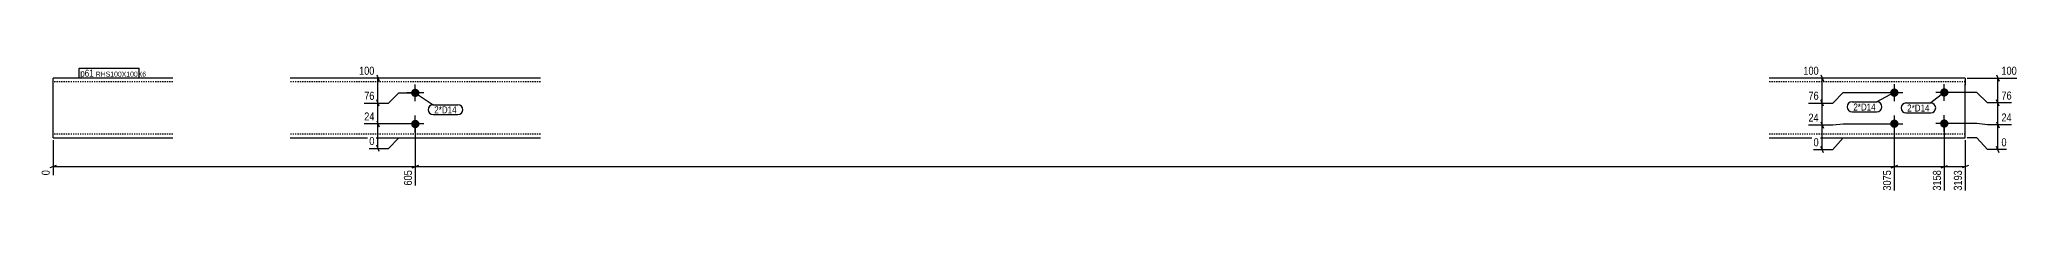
# Model space of a CAD drawing. Header units: millimetres. Extents: x 10 to 12613, y -2 to 221.
# Drawn here: x 9308 to 12613, y 8 to 221 of the extents above; entities that cross this region are included whole.
import ezdxf

# ---------------------------------------------------------------- set-up
doc = ezdxf.new("R2010")
doc.units = ezdxf.units.MM
doc.linetypes.add('DXK_LINE_DOT2', pattern=[3.9198, 1.9599, -1.9599])
for name, color, linetype in [('MÅLSÆTNING', 7, 'Continuous'), ('STÅL', 7, 'Continuous'), ('TEKST', 7, 'Continuous')]:
    doc.layers.add(name, color=color, linetype=linetype)
doc.styles.add('Arial Narrow', font='ARIALN.TTF', dxfattribs={"height": 0.2})

msp = doc.modelspace()

# ---------------------------------------------------------------- hatches: boundary and pattern name
at = {"layer": 'STÅL', "linetype": 'Continuous'}
for points in [[(9935.7, 166.9, -1), (9935.7, 180.9, -1)], [(12405.7, 181.3, -1), (12405.7, 167.3, -1)], [(12489.1, 167.6, -1), (12489.1, 181.6, -1)], [(9935.7, 114.9, -1), (9935.7, 128.9, -1)], [(12405.7, 129.3, -1), (12405.7, 115.3, -1)], [(12489.1, 115.6, -1), (12489.1, 129.6, -1)]]:
    msp.add_hatch(color=3, dxfattribs=at).paths.add_polyline_path(points)

# ---------------------------------------------------------------- linework, layer by layer
at = {"layer": 'MÅLSÆTNING', "color": 7, "linetype": 'Continuous'}
for p, q in [((9932.2, 198.6), (9841.8, 198.6)), ((12402.2, 198.6), (12253.8, 198.6)), ((12283.2, 203.8), (12287.4, 193.3)), ((12285.3, 156.8), (12285.3, 198.6)), ((12527.6, 198.6), (12610.2, 198.6)), ((12576.5, 203.8), (12580.7, 193.3)), ((12578.6, 157.1), (12578.6, 198.6)), ((9890.9, 156.7), (9908.4, 174.2)), ((9890.9, 156.7), (9908.4, 174.2)), ((9908.4, 174.2), (9932.2, 174.2)), ((9908.4, 174.2), (9932.2, 174.2)), ((12302.8, 156.8), (12320.3, 174.3)), ((12302.8, 156.8), (12320.3, 174.3)), ((12320.3, 174.3), (12402.2, 174.3)), ((12320.3, 174.3), (12402.2, 174.3)), ((12543.6, 174.6), (12492.6, 174.6)), ((12543.6, 174.6), (12492.6, 174.6)), ((12561.1, 157.1), (12543.6, 174.6)), ((12561.1, 157.1), (12543.6, 174.6)), ((12262.3, 156.8), (12302.8, 156.8)), ((12262.3, 156.8), (12302.8, 156.8)), ((12287.4, 151.6), (12283.2, 162.1)), ((12287.4, 151.6), (12283.2, 162.1)), ((12285.3, 120.2), (12285.3, 156.8)), ((12601.6, 157.1), (12561.1, 157.1)), ((12601.6, 157.1), (12561.1, 157.1)), ((12580.7, 151.8), (12576.5, 162.3)), ((12580.7, 151.8), (12576.5, 162.3)), ((12578.6, 120.5), (12578.6, 157.1)), ((9932.2, 122.2), (9850.4, 122.2)), ((9871.3, 127.4), (9875.5, 116.9)), ((9873.4, 81.1), (9873.4, 122.2)), ((9935.7, 118.4), (9935.7, 19)), ((9935.7, 118.4), (9935.7, 19)), ((12262.3, 120.2), (12302.8, 120.2)), ((12262.3, 120.2), (12302.8, 120.2)), ((12283.2, 125.5), (12287.4, 115)), ((12283.2, 125.5), (12287.4, 115)), ((12285.3, 79), (12285.3, 120.2)), ((12302.8, 120.2), (12320.3, 122.3)), ((12302.8, 120.2), (12320.3, 122.3)), ((12320.3, 122.3), (12402.2, 122.3)), ((12320.3, 122.3), (12402.2, 122.3)), ((12405.7, 118.8), (12405.7, 10.5)), ((12405.7, 118.8), (12405.7, 10.5)), ((12489.1, 119.1), (12489.1, 10.5)), ((12543.6, 122.6), (12492.6, 122.6)), ((12543.6, 122.6), (12492.6, 122.6)), ((12561.1, 120.5), (12543.6, 122.6)), ((12561.1, 120.5), (12543.6, 122.6)), ((12601.6, 120.5), (12561.1, 120.5)), ((12601.6, 120.5), (12561.1, 120.5)), ((12576.5, 125.7), (12580.7, 115.2)), ((12576.5, 125.7), (12580.7, 115.2)), ((12578.6, 79), (12578.6, 120.5)), ((9330.7, 95.1), (9330.7, 36.1)), ((9858.9, 81.1), (9890.9, 81.1)), ((9875.5, 75.8), (9871.3, 86.3)), ((9890.9, 81.1), (9908.4, 98.6)), ((9908.4, 98.6), (9932.2, 98.6)), ((12270.8, 79), (12302.8, 79)), ((12287.4, 73.7), (12283.2, 84.2)), ((12302.8, 79), (12320.3, 98.6)), ((12320.3, 98.6), (12402.2, 98.6)), ((12524.1, 95.1), (12524.1, 10.5)), ((12543.6, 98.6), (12527.6, 98.6)), ((12561.1, 79), (12543.6, 98.6)), ((12593.1, 79), (12561.1, 79)), ((12580.7, 73.7), (12576.5, 84.2)), ((9335.9, 52.7), (9325.4, 48.5)), ((9330.7, 50.6), (9935.7, 50.6)), ((9940.9, 52.7), (9930.4, 48.5)), ((9930.4, 48.5), (9940.9, 52.7)), ((9935.7, 50.6), (12405.7, 50.6)), ((12410.9, 52.7), (12400.4, 48.5)), ((12400.4, 48.5), (12410.9, 52.7)), ((12483.9, 48.5), (12494.4, 52.7)), ((12489.1, 50.6), (12524.1, 50.6)), ((12529.4, 52.7), (12518.9, 48.5))]:
    msp.add_line(p, q, dxfattribs=at)
at = {"layer": 'STÅL', "color": 2, "linetype": 'Continuous'}
for p, q in [((9530.7, 198.6), (9330.7, 198.6)), ((9330.7, 186.6), (9330.7, 198.6)), ((10144.7, 198.6), (9726.7, 198.6)), ((12524.1, 198.6), (12196.7, 198.6)), ((12524.1, 198.6), (12524.1, 197.7)), ((9330.7, 99.5), (9330.7, 186.6)), ((12524.1, 197.7), (12524.1, 186.6)), ((12524.1, 98.6), (12524.1, 186.6)), ((9330.7, 98.6), (9330.7, 99.5)), ((9330.7, 98.6), (9530.7, 98.6)), ((9726.7, 98.6), (10144.7, 98.6)), ((12196.7, 98.6), (12524.1, 98.6))]:
    msp.add_line(p, q, dxfattribs=at)
at = {"layer": 'STÅL', "color": 7, "linetype": 'DXK_LINE_DOT2'}
for p, q in [((9530.7, 192.6), (9330.7, 192.6)), ((10144.7, 192.6), (9726.7, 192.6)), ((12524.1, 192.6), (12196.7, 192.6)), ((12524.1, 186.6), (12524.1, 195.1)), ((9330.7, 104.6), (9330.7, 105)), ((9530.7, 104.6), (9330.7, 104.6)), ((10144.7, 104.6), (9726.7, 104.6)), ((12524.1, 104.6), (12196.7, 104.6)), ((12524.1, 104.6), (12524.1, 105))]:
    msp.add_line(p, q, dxfattribs=at)
at = {"layer": 'STÅL', "color": 3, "linetype": 'Continuous'}
for p, q in [((9949.7, 173.9), (9921.7, 173.9)), ((9935.7, 159.9), (9935.7, 187.9)), ((12391.7, 174.3), (12419.7, 174.3)), ((12405.7, 188.3), (12405.7, 160.3)), ((12503.1, 174.6), (12475.1, 174.6)), ((12489.1, 160.6), (12489.1, 188.6)), ((9935.7, 107.9), (9935.7, 135.9)), ((12405.7, 136.3), (12405.7, 108.3)), ((12489.1, 108.6), (12489.1, 136.6)), ((9949.7, 121.9), (9921.7, 121.9)), ((12391.7, 122.3), (12419.7, 122.3)), ((12503.1, 122.6), (12475.1, 122.6))]:
    msp.add_line(p, q, dxfattribs=at)

# ---------------------------------------------------------------- wipeouts: each hides what was drawn before it
at = {"color": 0}
for points in [[(10004.7, 139.7), (10004.7, 152), (9967.4, 152), (9967.4, 139.7)], [(12374.6, 144.4), (12374.6, 156.7), (12337.3, 156.7), (12337.3, 144.4)]]:
    msp.add_wipeout(points, dxfattribs=at).dxf.layer = 'TEKST'

# ---------------------------------------------------------------- next in the draw order: wipeouts: each hides what was drawn before it
at = {"color": 0, "linetype": 'Continuous'}
for points in [[(12282.2, 201.4), (12282.2, 221), (12251, 221), (12251, 201.4)], [(12613, 201.4), (12613, 221), (12581.8, 221), (12581.8, 201.4)], [(12282.2, 159.6), (12282.2, 179.2), (12259.5, 179.2), (12259.5, 159.6)], [(12604.4, 159.9), (12604.4, 179.5), (12581.8, 179.5), (12581.8, 159.9)], [(9870.2, 125), (9870.2, 144.6), (9847.6, 144.6), (9847.6, 125)], [(12282.2, 123), (12282.2, 142.6), (12259.5, 142.6), (12259.5, 123)], [(12604.4, 123.3), (12604.4, 142.9), (12581.8, 142.9), (12581.8, 123.3)], [(9870.2, 83.9), (9870.2, 103.5), (9856.1, 103.5), (9856.1, 83.9)], [(12282.2, 81.8), (12282.2, 101.4), (12268, 101.4), (12268, 81.8)], [(12595.9, 81.8), (12595.9, 101.4), (12581.8, 101.4), (12581.8, 81.8)], [(9327.9, 47.4), (9308.3, 47.4), (9308.3, 33.3), (9327.9, 33.3)], [(9932.9, 47.4), (9913.3, 47.4), (9913.3, 16.2), (9932.9, 16.2)], [(12521.3, 47.4), (12501.7, 47.4), (12501.7, 7.7), (12521.3, 7.7)]]:
    msp.add_wipeout(points, dxfattribs=at).dxf.layer = 'MÅLSÆTNING'
at = {"color": 0}
for points in [[(9398.6, 201), (9398.6, 213.3), (9376.2, 213.3), (9376.2, 201)], [(10004.7, 139.7), (10004.7, 152), (9967.4, 152), (9967.4, 139.7)], [(12374.6, 144.4), (12374.6, 156.7), (12337.3, 156.7), (12337.3, 144.4)], [(12464.5, 142.7), (12464.5, 155), (12427.2, 155), (12427.2, 142.7)]]:
    msp.add_wipeout(points, dxfattribs=at).dxf.layer = 'TEKST'

# ---------------------------------------------------------------- next in the draw order: linework, layer by layer
at = {"layer": 'MÅLSÆTNING', "color": 7, "linetype": 'Continuous'}
for p, q in [((9850.4, 156.7), (9890.9, 156.7)), ((9875.5, 151.5), (9871.3, 162)), ((9873.4, 122.2), (9873.4, 156.7)), ((9932.2, 122.2), (9850.4, 122.2)), ((9871.3, 127.4), (9875.5, 116.9)), ((12489.1, 119.1), (12489.1, 10.5)), ((12405.7, 50.6), (12489.1, 50.6)), ((12483.9, 48.5), (12494.4, 52.7))]:
    msp.add_line(p, q, dxfattribs=at)
at = {"layer": 'TEKST', "color": 7, "linetype": 'Continuous'}
for p, q in [((9935.7, 173.9), (9965.3, 154.1)), ((12405.7, 174.3), (12376.7, 158.8)), ((9965.3, 154.1), (10006.8, 154.1)), ((9965.3, 137.6), (10006.8, 137.6)), ((12335.2, 158.8), (12376.7, 158.8)), ((12335.2, 142.3), (12376.7, 142.3))]:
    msp.add_line(p, q, dxfattribs=at)
for centre, radius, start, end in [((9965.3, 145.8), 8.22, 90, 270), ((10006.8, 145.8), 8.23, 270, 90), ((12335.2, 150.6), 8.22, 90, 270), ((12376.7, 150.6), 8.23, 270, 90)]:
    msp.add_arc(centre, radius, start, end, dxfattribs=at)

# ---------------------------------------------------------------- next in the draw order: texts
at = {"layer": 'MÅLSÆTNING', "color": 3, "linetype": 'Continuous', "style": 'Arial Narrow'}
for s, height, p in [('100', 13.36, (12253.8, 204.2)), ('100', 13.36, (12584.6, 204.2)), ('76', 13.36, (12262.3, 162.4)), ('76', 13.36, (12584.6, 162.7)), ('24', 13.36, (9850.4, 127.8)), ('24', 13.36, (12262.3, 125.8)), ('24', 13.36, (12584.6, 126.1)), ('0', 13.4, (9858.9, 86.7)), ('0', 13.4, (12270.8, 84.6)), ('0', 13.4, (12584.6, 84.6))]:
    msp.add_text(s, height=height, dxfattribs=at).set_placement(p)
for s, height, p in [('0', 13.4, (9325.1, 36.1)), ('605', 13.36, (9930.1, 19)), ('3193', 13.36, (12518.5, 10.5))]:
    msp.add_text(s, height=height, rotation=90.0002, dxfattribs=at).set_placement(p)
at = {"layer": 'TEKST', "color": 3, "style": 'Arial Narrow'}
for p in [(9967.4, 139.7), (12337.3, 144.4)]:
    msp.add_text('2*D14', height=11.69, dxfattribs=at).set_placement(p)

# ---------------------------------------------------------------- next in the draw order: wipeouts: each hides what was drawn before it
at = {"color": 0}
for points in [[(9398.6, 201), (9398.6, 213.3), (9376.2, 213.3), (9376.2, 201)], [(12464.5, 142.7), (12464.5, 155), (12427.2, 155), (12427.2, 142.7)]]:
    msp.add_wipeout(points, dxfattribs=at).dxf.layer = 'TEKST'

# ---------------------------------------------------------------- next in the draw order: linework, layer by layer
at = {"layer": 'TEKST', "color": 7, "linetype": 'Continuous'}
for p, q in [((9374.1, 198.9), (9374.1, 215.4)), ((12489.1, 174.6), (12466.6, 157.1)), ((12425.1, 157.1), (12466.6, 157.1)), ((12425.1, 140.6), (12466.6, 140.6))]:
    msp.add_line(p, q, dxfattribs=at)
for centre, start, end in [((12425.1, 148.8), 90, 270), ((12466.6, 148.8), 270, 90)]:
    msp.add_arc(centre, 8.22, start, end, dxfattribs=at)

# ---------------------------------------------------------------- next in the draw order: texts
at = {"layer": 'TEKST', "color": 3, "style": 'Arial Narrow'}
msp.add_text('2*D14', height=11.69, dxfattribs=at).set_placement((12427.2, 142.7))

# ---------------------------------------------------------------- next in the draw order: wipeouts: each hides what was drawn before it
at = {"color": 0, "linetype": 'Continuous'}
for points in [[(9870.2, 159.5), (9870.2, 179.1), (9847.6, 179.1), (9847.6, 159.5)], [(12402.9, 47.4), (12383.3, 47.4), (12383.3, 7.7), (12402.9, 7.7)], [(12486.3, 47.4), (12466.7, 47.4), (12466.7, 7.7), (12486.3, 7.7)]]:
    msp.add_wipeout(points, dxfattribs=at).dxf.layer = 'MÅLSÆTNING'
at = {"color": 0}
msp.add_wipeout([(9472.6, 201), (9472.6, 209.8), (9402.2, 209.8), (9402.2, 201)], dxfattribs=at).dxf.layer = 'TEKST'

# ---------------------------------------------------------------- next in the draw order: linework, layer by layer
at = {"layer": 'MÅLSÆTNING', "color": 7, "linetype": 'Continuous'}
for p, q in [((9871.3, 203.8), (9875.5, 193.3)), ((9873.4, 156.7), (9873.4, 198.6)), ((9850.4, 156.7), (9890.9, 156.7)), ((9875.5, 151.5), (9871.3, 162))]:
    msp.add_line(p, q, dxfattribs=at)

# ---------------------------------------------------------------- next in the draw order: texts
at = {"layer": 'MÅLSÆTNING', "color": 3, "linetype": 'Continuous', "style": 'Arial Narrow'}
msp.add_text('76', height=13.36, dxfattribs=at).set_placement((9850.4, 162.3))
for s, p in [('3075', (12400.1, 10.5)), ('3158', (12483.5, 10.5))]:
    msp.add_text(s, height=13.36, rotation=90.0002, dxfattribs=at).set_placement(p)

# ---------------------------------------------------------------- next in the draw order: wipeouts: each hides what was drawn before it
at = {"color": 0}
msp.add_wipeout([(9472.6, 201), (9472.6, 209.8), (9402.2, 209.8), (9402.2, 201)], dxfattribs=at).dxf.layer = 'TEKST'

# ---------------------------------------------------------------- next in the draw order: linework, layer by layer
at = {"layer": 'TEKST', "color": 7, "linetype": 'Continuous'}
for p, q in [((9374.1, 215.4), (9474.7, 215.4)), ((9374.1, 198.9), (9474.7, 198.9)), ((9474.7, 198.9), (9474.7, 215.4))]:
    msp.add_line(p, q, dxfattribs=at)

# ---------------------------------------------------------------- next in the draw order: texts
at = {"layer": 'TEKST', "color": 3, "style": 'Arial Narrow'}
for s, height, p in [('p61', 11.69, (9376.2, 201)), ('RHS100X100X6', 8.351, (9402.2, 201))]:
    msp.add_text(s, height=height, dxfattribs=at).set_placement(p)

# ---------------------------------------------------------------- next in the draw order: wipeouts: each hides what was drawn before it
at = {"color": 0, "linetype": 'Continuous'}
msp.add_wipeout([(9870.2, 201.4), (9870.2, 221), (9839, 221), (9839, 201.4)], dxfattribs=at).dxf.layer = 'MÅLSÆTNING'

# ---------------------------------------------------------------- next in the draw order: texts
at = {"layer": 'MÅLSÆTNING', "color": 3, "linetype": 'Continuous', "style": 'Arial Narrow'}
msp.add_text('100', height=13.36, dxfattribs=at).set_placement((9841.8, 204.2))

doc.saveas('drawing.dxf')
